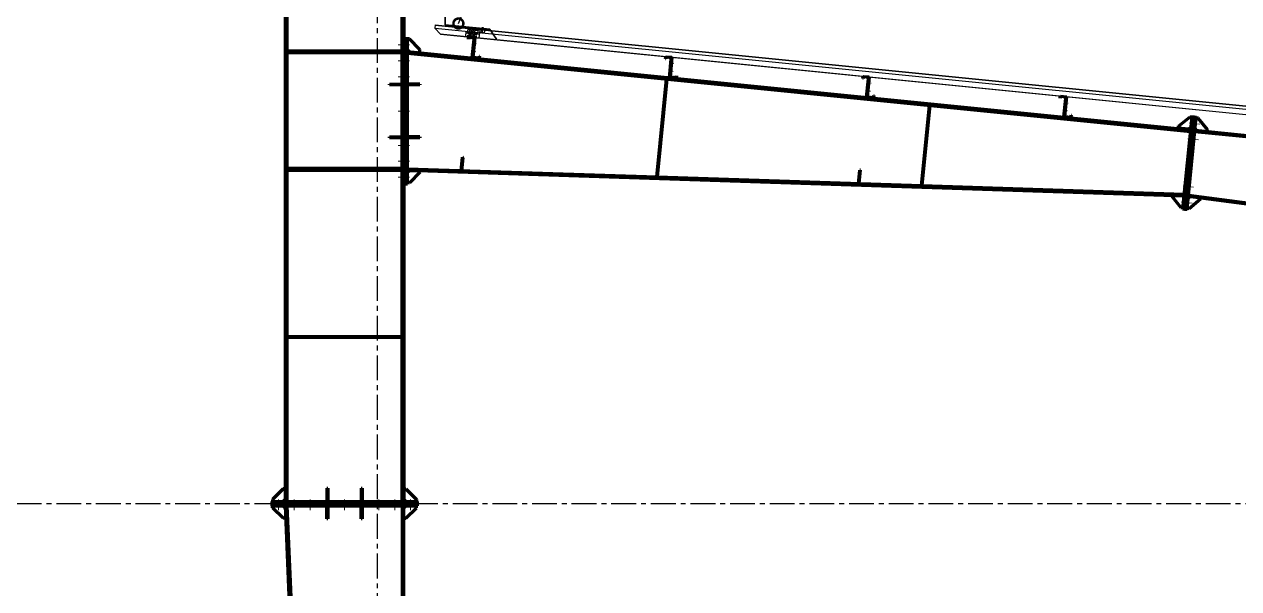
# Model space of a CAD drawing. Header units: inches. Extents: x 2 to 32666, y -5537 to 22.
# Drawn here: x 14577.3 to 14638.6, y -3832.5 to -3804.1 of the extents above; entities that cross this region are included whole.
import ezdxf

# ---------------------------------------------------------------- set-up
doc = ezdxf.new("R2010")
doc.units = ezdxf.units.IN
doc.header["$MEASUREMENT"] = 0
doc.linetypes.add('CENTER', pattern=[2, 1.25, -0.25, 0.25, -0.25])
doc.linetypes.add('HIDDEN2', pattern=[4.7625, 3.175, -1.5875])
for name, color, linetype in [('1', 1, 'Continuous'), ('2', 2, 'Continuous'), ('3', 3, 'Continuous'), ('6', 6, 'Continuous'), ('7', 7, 'Continuous'), ('8', 8, 'Continuous'), ('DIM', 8, 'Continuous'), ('door', 7, 'Continuous'), ('STRUCTURE', 1, 'Continuous'), ('Tim truc', 8, 'Continuous')]:
    doc.layers.add(name, color=color, linetype=linetype)
doc.styles.add('ST1', font='vnshx.shx', dxfattribs={"width": 0.7})
doc.dimstyles.new('175', dxfattribs={"dimtxt": 2.5, "dimasz": 1, "dimexe": 1, "dimexo": 0, "dimgap": 1, "dimtad": 1, "dimdec": 0, "dimlfac": 175, "dimzin": 0, "dimdsep": 46, "dimtxsty": 'ST1', "dimblk1": 'ARCHTICK', "dimblk2": 'ARCHTICK', "dimsah": 1, "dimcen": 1, "dimdle": 1, "dimclrd": 8, "dimclre": 8, "dimclrt": 3, "dimadec": 0, "dimazin": 0, "dimtfac": 1, "dimtdec": 0, "dimtix": 1, "dimtmove": 1, "dimatfit": 3, "dimldrblk": 'DOTSMALL', "dimfxl": 0, "dimtfill": 1, "dimtolj": 1, "dimtzin": 0, "dimlwd": -1, "dimlwe": -1, "dimarcsym": 0})

# ---------------------------------------------------------------- blocks, each defined once
blk = doc.blocks.new('Short_Self_drilling')
at = {"layer": 'STRUCTURE', "color": 1, "linetype": 'Continuous'}
for p, q in [((6.4, 1.7), (-6.4, 1.7)), ((5.1, 3.8), (-5.1, 3.8)), ((-2.6, 2.9), (-5.1, 2.9)), ((-3.4, 3.8), (-3.4, 6.8)), ((3, 7.2), (-3, 7.2)), ((2.6, 2.9), (-2.6, 2.9)), ((-2.1, 2.8), (-2.1, 2.9)), ((6.3, 0), (0, 0)), ((2.2, 2.8), (2.2, 2.9)), ((2.2, -0.5), (2.2, 0)), ((5.1, 2.9), (2.6, 2.9)), ((3.4, 3.8), (3.4, 6.8)), ((3, -1.2), (-2.7, -0.2)), ((3, -2.7), (-2.7, -1.8)), ((3, -4.2), (-2.7, -3.3)), ((3, -5.8), (-2.7, -4.8)), ((3, -7.3), (-2.7, -6.3)), ((-1.9, -8), (-2.7, -7.9)), ((-2.1, -1.4), (-2.1, -0.9)), ((-2.1, -2.9), (-2.1, -2.4)), ((-2.1, -4.4), (-2.1, -3.9)), ((-2.1, -6), (-2.1, -5.4)), ((-2.1, -7.5), (-2.1, -7)), ((-2.1, -12.3), (-2.1, -8.5)), ((3, -8.8), (-1.1, -8.1)), ((2.1, -12.3), (2.1, -9.1)), ((2.2, -2), (2.2, -1.5)), ((2.2, -3.6), (2.2, -3)), ((2.2, -5.1), (2.2, -4.6)), ((2.2, -6.6), (2.2, -6.1)), ((2.2, -8.1), (2.2, -7.6))]:
    blk.add_line(p, q, dxfattribs=at)
blk.add_lwpolyline([(6.4, 1.3), (6.4, 1.7), (2.1, 2.8), (-2.1, 2.8), (-6.4, 1.7), (-6.4, 1.3)], close=True, dxfattribs=at)
for points in [[(-6.4, 1.3, -0.088869), (-6.3, 0), (0, 0)], [(-0.1, 3.8), (-0.3, 6.2, 0.338878), (-3.1, 6.2), (-3.3, 3.8)], [(3.3, 3.8), (3.1, 6.2, 0.338878), (0.3, 6.2), (0.1, 3.8)], [(2.1, -12.3), (0.2, -14.2, -0.333596), (-0.2, -14.2), (-2.1, -12.3)], [(-0.1, -14), (-1, -12.2, -0.148657), (-1.4, -11.2), (-2, -7.7, -0.815006), (-1.2, -7.8, 0.150833), (-0.8, -8.7)], [(2.1, -12.3), (1.7, -11.7, 0.52242), (0.9, -11.7), (-0.2, -14.2)]]:
    blk.add_lwpolyline(points, format="xyb", dxfattribs=at)
for points in [[(3, -1.2), (2.2, -1.5), (-2.1, -0.8), (-2.7, -0.2), (-2.4, 0)], [(3, -2.7), (2.2, -3), (-2.1, -2.4), (-2.7, -1.8), (-2.1, -1.4), (2.2, -2), (3, -2.7)], [(3, -4.2), (2.2, -4.6), (-2.1, -3.9), (-2.7, -3.3), (-2.1, -2.9), (2.2, -3.6), (3, -4.2)], [(3, -5.8), (2.2, -6.1), (-2.1, -5.4), (-2.7, -4.8), (-2.1, -4.4), (2.2, -5.1), (3, -5.8)], [(3, -7.3), (2.2, -7.6), (-2.1, -7), (-2.7, -6.3), (-2.1, -6), (2.2, -6.6), (3, -7.3)], [(-1.8, -8.5), (-2.1, -8.5), (-2.7, -7.9), (-2.1, -7.5), (-1.8, -7.5)], [(-1.3, -7.6), (2.2, -8.1), (3, -8.8)], [(-1.2, 0), (2.2, -0.5), (3, -1.2)], [(3, -8.8), (2.2, -9.1), (-0.8, -8.7)]]:
    blk.add_lwpolyline(points, dxfattribs=at)
for centre, radius, start, end in [((-5, 3.3), 0.455, 109.79487, 250.26739), ((-3, 6.8), 0.429, 90.03113, 180.03113), ((3, 6.8), 0.429, 0.03113, 90.03113), ((5.1, 3.3), 0.435, 279.72757, 80.33469), ((10, 0.2), 3.74, 162.29632, 182.61031)]:
    blk.add_arc(centre, radius, start, end, dxfattribs=at)
blk = doc.blocks.new('A$C5FAA1D3F')
at = {"color": 8}
for p, q in [((-26.6, -10.8, 0), (-25.6, -0.9, 0)), ((-1.3, -12.9, 0), (-26.6, -10.4, 0)), ((-1.3, -13.3, 0), (-26.6, -10.8, 0)), ((-0.3, -3.4, 0), (-25.6, -0.9, 0)), ((-0.4, -3.9, 0), (-25.6, -1.3, 0)), ((-24.4, -17.4, 0), (-23.8, -11.1, 0)), ((-4.8, -19.4, 0), (-24.4, -17.4, 0)), ((-4.5, -16.6, 0), (-24.1, -14.6, 0)), ((-6.6, -11, 0), (-20.9, -9.6, 0)), ((-6.4, -8.5, 0), (-20.7, -7.1, 0)), ((-18.8, -8.5, 0), (-16, -8.8, 0)), ((-17.2, -7.3, 0), (-17.5, -10.1, 0)), ((-11.5, -9.3, 0), (-8.7, -9.5, 0)), ((-9.9, -8, 0), (-10.2, -10.8, 0)), ((-4.8, -19.4, 0), (-4.1, -13.1, 0)), ((-1.3, -13.3, 0), (-0.3, -3.4, 0))]:
    blk.add_line(p, q, dxfattribs=at)
at = {"color": 8, "linetype": 'HIDDEN2'}
for p, q in [((-23.8, -11.1, 0), (-23.1, -3.9, 0)), ((-3.4, -5.8, 0), (-23.1, -3.9, 0)), ((-19.6, -11.5, 0), (-18.9, -4.8, 0)), ((-19.6, -11.5, 0), (-19.4, -9.7, 0)), ((-8.3, -12.6, 0), (-19.6, -11.5, 0)), ((-8.3, -12.6, 0), (-19.6, -11.5, 0)), ((-19.4, -9.7, 0), (-8.2, -10.9, 0)), ((-18.9, -4.8, 0), (-7.7, -6, 0)), ((-7.7, -6, 0), (-8.3, -12.6, 0)), ((-8.2, -10.9, 0), (-8.3, -12.6, 0)), ((-4.1, -13.1, 0), (-3.4, -5.8, 0))]:
    blk.add_line(p, q, dxfattribs=at)
at = {"color": 8}
for centre, major_axis, start_param, end_param in [((-20.8, -8.3, 0), (-0.941, -0.852), 3.876998, 7.018591), ((-17.4, -8.7, 0), (-0.836, -0.757), 5.447794310103061, 11.73097961728265), ((-10.1, -9.4, 0), (-0.836, -0.757), 5.447794310103061, 11.73097961728265), ((-6.5, -9.8, 0), (-0.941, -0.852), 0.735405, 3.876998)]:
    blk.add_ellipse(centre, major_axis=major_axis, ratio=1, start_param=start_param, end_param=end_param, dxfattribs=at)
at = {"color": 1, "xscale": 0.2707692322397919, "yscale": 0.2707692322397919, "zscale": 0.2707692322397919, "rotation": 174.2582798079231}
for p in [(-16, -2.3, 0), (-8.5, -3, 0)]:
    blk.add_blockref('Short_Self_drilling', p, dxfattribs=at)
blk = doc.blocks.new('Clamp_Side')
for p, q in [((-17.5, 36.8), (17.5, 36.8)), ((-17.5, 36.8), (-17.5, 5)), ((-17.5, 5), (17.5, 5)), ((17.5, 36.8), (17.5, 5))]:
    blk.add_line(p, q)
blk.add_lwpolyline([(5.8, 9.3), (4.9, 14.4), (0, 16.3), (-4, 12.9), (-3.2, 7.8), (1.7, 6)], close=True)
blk.add_circle((0.9, 11.1), 4.52)
blk = doc.blocks.new('_ArchTick')
at = {"color": 0, "linetype": 'ByBlock', "const_width": 0.15}
blk.add_lwpolyline([(-0.5, -0.5), (0.5, 0.5)], dxfattribs=at)
blk = doc.blocks.new('_DotSmall')
at = {"color": 0, "linetype": 'ByBlock', "const_width": 0.5}
blk.add_lwpolyline([(-0.0625, 0, 1), (0.0625, 0, 1)], format="xyb", close=True, dxfattribs=at)

msp = doc.modelspace()

# ---------------------------------------------------------------- hatches: boundary and pattern name
at = {"layer": '2'}
for points in [[(14596.4946, -3805.1947), (14596.3613, -3805.1947), (14596.3613, -3805.0213), (14596.4946, -3805.0213)], [(14596.6279, -3805.1947), (14596.4946, -3805.1947), (14596.4946, -3805.0213), (14596.6279, -3805.0213)], [(14596.4946, -3805.9947), (14596.3613, -3805.9947), (14596.3613, -3805.8213), (14596.4946, -3805.8213)], [(14596.6279, -3805.9947), (14596.4946, -3805.9947), (14596.4946, -3805.8213), (14596.6279, -3805.8213)], [(14596.4946, -3806.7947), (14596.3613, -3806.7947), (14596.3613, -3806.6213), (14596.4946, -3806.6213)], [(14596.6279, -3806.7947), (14596.4946, -3806.7947), (14596.4946, -3806.6213), (14596.6279, -3806.6213)], [(14596.4946, -3808.528), (14596.3613, -3808.528), (14596.3613, -3808.3547), (14596.4946, -3808.3547)], [(14596.628, -3808.528), (14596.4946, -3808.528), (14596.4946, -3808.3547), (14596.628, -3808.3547)], [(14636.2811, -3809.1583), (14636.175, -3809.1477), (14636.1922, -3808.9752), (14636.2984, -3808.9859)], [(14636.3872, -3809.169), (14636.2811, -3809.1583), (14636.2984, -3808.9859), (14636.4045, -3808.9965)], [(14636.2015, -3809.9544), (14636.0954, -3809.9438), (14636.1126, -3809.7713), (14636.2188, -3809.7819)], [(14636.3076, -3809.965), (14636.2015, -3809.9544), (14636.2188, -3809.7819), (14636.3249, -3809.7925)], [(14596.4946, -3810.2613), (14596.3613, -3810.2613), (14596.3613, -3810.088), (14596.4946, -3810.088)], [(14596.628, -3810.2613), (14596.4946, -3810.2613), (14596.4946, -3810.088), (14596.628, -3810.088)], [(14596.4946, -3811.0613), (14596.3613, -3811.0613), (14596.3613, -3810.888), (14596.4946, -3810.888)], [(14596.628, -3811.0613), (14596.4946, -3811.0613), (14596.4946, -3810.888), (14596.628, -3810.888)], [(14596.4946, -3811.8613), (14596.3613, -3811.8613), (14596.3613, -3811.688), (14596.4946, -3811.688)], [(14596.628, -3811.8613), (14596.4946, -3811.8613), (14596.4946, -3811.688), (14596.628, -3811.688)], [(14635.9627, -3812.3425), (14635.8566, -3812.3318), (14635.8738, -3812.1594), (14635.9799, -3812.17)], [(14636.0688, -3812.3531), (14635.9627, -3812.3425), (14635.9799, -3812.17), (14636.0861, -3812.1806)], [(14635.8831, -3813.1385), (14635.777, -3813.1279), (14635.7942, -3812.9554), (14635.9003, -3812.966)], [(14635.9892, -3813.1491), (14635.8831, -3813.1385), (14635.9003, -3812.966), (14636.0065, -3812.9766)], [(14590.0347, -3828.2436), (14590.0347, -3828.1369), (14590.208, -3828.1369), (14590.208, -3828.2436)], [(14590.0347, -3828.3502), (14590.0347, -3828.2436), (14590.208, -3828.2436), (14590.208, -3828.3502)], [(14590.8347, -3828.2436), (14590.8347, -3828.1369), (14591.008, -3828.1369), (14591.008, -3828.2436)], [(14590.8347, -3828.3502), (14590.8347, -3828.2436), (14591.008, -3828.2436), (14591.008, -3828.3502)], [(14591.6347, -3828.2436), (14591.6347, -3828.1369), (14591.808, -3828.1369), (14591.808, -3828.2436)], [(14591.6347, -3828.3502), (14591.6347, -3828.2436), (14591.808, -3828.2436), (14591.808, -3828.3502)], [(14593.368, -3828.2436), (14593.368, -3828.1369), (14593.5414, -3828.1369), (14593.5414, -3828.2436)], [(14593.368, -3828.3502), (14593.368, -3828.2436), (14593.5414, -3828.2436), (14593.5414, -3828.3502)], [(14595.1014, -3828.2436), (14595.1014, -3828.1369), (14595.2747, -3828.1369), (14595.2747, -3828.2436)], [(14595.1014, -3828.3502), (14595.1014, -3828.2436), (14595.2747, -3828.2436), (14595.2747, -3828.3502)], [(14595.9014, -3828.2436), (14595.9014, -3828.1369), (14596.0747, -3828.1369), (14596.0747, -3828.2436)], [(14595.9014, -3828.3502), (14595.9014, -3828.2436), (14596.0747, -3828.2436), (14596.0747, -3828.3502)], [(14596.7014, -3828.2436), (14596.7014, -3828.1369), (14596.8747, -3828.1369), (14596.8747, -3828.2436)], [(14596.7014, -3828.3502), (14596.7014, -3828.2436), (14596.8747, -3828.2436), (14596.8747, -3828.3502)]]:
    msp.add_hatch(color=256, dxfattribs=at).paths.add_polyline_path(points, flags=17)

# ---------------------------------------------------------------- linework, layer by layer
at = {"layer": '2', "lineweight": 100}
for p, q in [((14590.4546, -3793.2622), (14590.4547, -3828.1369)), ((14590.5479, -3793.2622), (14590.548, -3828.1369)), ((14596.3613, -3804.7747), (14596.3612, -3793.2622)), ((14596.4546, -3793.2622), (14596.4546, -3804.7747)), ((14596.4546, -3804.7747), (14596.3613, -3804.7747)), ((14596.3613, -3812.108), (14596.3613, -3804.7747)), ((14596.3613, -3804.7747), (14596.4946, -3804.7747)), ((14596.4946, -3812.108), (14596.4946, -3804.7747)), ((14596.4946, -3804.7747), (14596.6279, -3804.7747)), ((14596.4946, -3812.108), (14596.4946, -3804.7747)), ((14596.628, -3812.108), (14596.6279, -3804.7747)), ((14596.7279, -3804.8076), (14596.6279, -3804.8076)), ((14597.2613, -3805.3409), (14596.7279, -3804.8076)), ((14599.7039, -3804.8105), (14599.7139, -3804.711)), ((14599.7139, -3804.8115), (14599.7039, -3804.8105)), ((14599.7139, -3804.711), (14600.0256, -3804.7422)), ((14599.7228, -3804.7219), (14599.7139, -3804.8115)), ((14600.0147, -3804.7511), (14599.7228, -3804.7219)), ((14599.9726, -3804.8374), (14599.8797, -3805.7661)), ((14599.9162, -3805.7362), (14600.0147, -3804.7511)), ((14600.0256, -3804.7422), (14599.9271, -3805.7273)), ((14600.0057, -3804.8407), (14599.9726, -3804.8374)), ((14590.5479, -3805.4013), (14596.3613, -3805.4013)), ((14590.5479, -3805.4947), (14596.3613, -3805.4947)), ((14596.7279, -3805.4509), (14596.6279, -3805.3409)), ((14596.6359, -3805.4417), (14596.6279, -3805.5213)), ((14596.6279, -3805.5213), (14636.1425, -3809.4728)), ((14596.6359, -3805.4417), (14636.1504, -3809.3932)), ((14597.2613, -3805.5043), (14597.2613, -3805.3409)), ((14599.9129, -3805.7694), (14599.9162, -3805.7362)), ((14599.9162, -3805.7362), (14600.2678, -3805.7714)), ((14599.9271, -3805.7273), (14600.2588, -3805.7604)), ((14600.2588, -3805.7604), (14600.2678, -3805.6709)), ((14600.2678, -3805.6709), (14600.2678, -3805.6709)), ((14600.2678, -3805.6709), (14600.2678, -3805.6709)), ((14600.2678, -3805.6709), (14600.2777, -3805.6719)), ((14600.2678, -3805.7714), (14600.2777, -3805.6719)), ((14609.6543, -3805.8055), (14609.6642, -3805.706)), ((14609.6642, -3805.706), (14609.976, -3805.7372)), ((14609.6732, -3805.717), (14609.6642, -3805.8065)), ((14609.9651, -3805.7462), (14609.6732, -3805.717)), ((14609.8666, -3806.7313), (14609.9651, -3805.7462)), ((14609.976, -3805.7372), (14609.8775, -3806.7223)), ((14600.1693, -3805.7515), (14600.1583, -3805.7604)), ((14609.6642, -3805.8065), (14609.6543, -3805.8055)), ((14609.9229, -3805.8324), (14609.8301, -3806.7611)), ((14609.9561, -3805.8358), (14609.9229, -3805.8324)), ((14609.2045, -3811.7606), (14609.6977, -3806.8283)), ((14609.2377, -3811.7639), (14609.7309, -3806.8316)), ((14609.6977, -3806.8283), (14609.7309, -3806.8316)), ((14609.8632, -3806.7645), (14609.8666, -3806.7313)), ((14609.8666, -3806.7313), (14610.2181, -3806.7664)), ((14609.8775, -3806.7223), (14610.2092, -3806.7555)), ((14610.1196, -3806.7465), (14610.1087, -3806.7555)), ((14610.2092, -3806.7555), (14610.2181, -3806.6659)), ((14610.2181, -3806.6659), (14610.2181, -3806.6659)), ((14610.2181, -3806.6659), (14610.2181, -3806.6659)), ((14610.2181, -3806.6659), (14610.2281, -3806.6669)), ((14610.2181, -3806.7664), (14610.2281, -3806.6669)), ((14619.6047, -3806.8006), (14619.6146, -3806.7011)), ((14619.6146, -3806.8016), (14619.6047, -3806.8006)), ((14619.6146, -3806.7011), (14619.9264, -3806.7323)), ((14619.6236, -3806.712), (14619.6146, -3806.8016)), ((14619.9154, -3806.7412), (14619.6236, -3806.712)), ((14619.8733, -3806.8275), (14619.7805, -3807.7562)), ((14619.8169, -3807.7263), (14619.9154, -3806.7412)), ((14619.9264, -3806.7323), (14619.8279, -3807.7173)), ((14619.9065, -3806.8308), (14619.8733, -3806.8275)), ((14595.7279, -3807.1239), (14595.7279, -3807.0839)), ((14595.7279, -3807.0839), (14596.3613, -3807.0839)), ((14596.3613, -3807.1239), (14595.7279, -3807.1239)), ((14596.2613, -3807.1239), (14596.2613, -3807.0839)), ((14597.2613, -3807.0839), (14596.628, -3807.0839)), ((14597.2613, -3807.1239), (14596.628, -3807.1239)), ((14596.728, -3807.1239), (14596.728, -3807.0839)), ((14597.2613, -3807.0839), (14597.2613, -3807.1239)), ((14619.8136, -3807.7595), (14619.8169, -3807.7263)), ((14619.8169, -3807.7263), (14620.1685, -3807.7615)), ((14619.8279, -3807.7173), (14620.1596, -3807.7505)), ((14620.07, -3807.7415), (14620.0591, -3807.7505)), ((14620.1596, -3807.7505), (14620.1685, -3807.661)), ((14620.1685, -3807.661), (14620.1685, -3807.661)), ((14620.1685, -3807.661), (14620.1685, -3807.661)), ((14620.1685, -3807.661), (14620.1785, -3807.6619)), ((14620.1685, -3807.7615), (14620.1785, -3807.6619)), ((14622.5608, -3812.1964), (14622.9649, -3808.155)), ((14622.5939, -3812.1997), (14622.9981, -3808.1583)), ((14622.9649, -3808.155), (14622.9981, -3808.1583)), ((14629.555, -3807.7956), (14629.565, -3807.6961)), ((14629.565, -3807.7966), (14629.555, -3807.7956)), ((14629.565, -3807.6961), (14629.8768, -3807.7273)), ((14629.5739, -3807.7071), (14629.565, -3807.7966)), ((14629.8658, -3807.7362), (14629.5739, -3807.7071)), ((14629.8237, -3807.8225), (14629.7308, -3808.7512)), ((14629.7673, -3808.7213), (14629.8658, -3807.7362)), ((14629.8768, -3807.7273), (14629.7783, -3808.7124)), ((14629.8569, -3807.8258), (14629.8237, -3807.8225)), ((14629.764, -3808.7545), (14629.7673, -3808.7213)), ((14629.7673, -3808.7213), (14630.1189, -3808.7565)), ((14629.7783, -3808.7124), (14630.1099, -3808.7455)), ((14630.0204, -3808.7366), (14630.0094, -3808.7455)), ((14630.1099, -3808.7455), (14630.1189, -3808.656)), ((14630.1189, -3808.656), (14630.1189, -3808.656)), ((14630.1189, -3808.656), (14630.1189, -3808.656)), ((14630.1189, -3808.656), (14630.1288, -3808.657)), ((14630.1189, -3808.7565), (14630.1288, -3808.657)), ((14635.5328, -3809.2041), (14636.1166, -3808.7265)), ((14635.7524, -3813.3733), (14636.2168, -3808.7298)), ((14635.8585, -3813.3839), (14636.3229, -3808.7404)), ((14635.8585, -3813.3839), (14636.3229, -3808.7404)), ((14635.9647, -3813.3945), (14636.429, -3808.751)), ((14636.1166, -3808.7265), (14636.2161, -3808.7364)), ((14636.2168, -3808.7298), (14636.3229, -3808.7404)), ((14636.3229, -3808.7404), (14636.429, -3808.751)), ((14636.5252, -3808.7942), (14636.4257, -3808.7842)), ((14637.0028, -3809.3779), (14636.5252, -3808.7942)), ((14635.5229, -3809.3036), (14635.5328, -3809.2041)), ((14636.0536, -3809.3567), (14635.5229, -3809.3036)), ((14636.163, -3809.2671), (14636.0536, -3809.3567)), ((14636.1504, -3809.3932), (14636.1425, -3809.4728)), ((14636.3627, -3809.4144), (14674.7313, -3813.2513)), ((14636.4622, -3809.4243), (14636.3727, -3809.3149)), ((14636.9929, -3809.4774), (14637.0028, -3809.3779)), ((14595.7279, -3809.7906), (14595.7279, -3809.7506)), ((14595.7279, -3809.7506), (14596.3613, -3809.7506)), ((14596.3613, -3809.7906), (14595.7279, -3809.7906)), ((14596.2613, -3809.7906), (14596.2613, -3809.7506)), ((14597.2613, -3809.7506), (14596.628, -3809.7506)), ((14597.2613, -3809.7906), (14596.628, -3809.7906)), ((14596.728, -3809.7906), (14596.728, -3809.7506)), ((14597.2613, -3809.7506), (14597.2613, -3809.7906)), ((14636.3574, -3809.4675), (14674.726, -3813.3043)), ((14599.3461, -3811.4369), (14599.4125, -3810.7735)), ((14599.3793, -3811.4402), (14599.4456, -3810.7768)), ((14599.4456, -3810.7768), (14599.4125, -3810.7735)), ((14590.548, -3811.3247), (14596.3613, -3811.3247)), ((14590.548, -3811.418), (14596.3613, -3811.418)), ((14596.628, -3811.3504), (14609.2121, -3811.7613)), ((14596.628, -3811.5317), (14596.728, -3811.435)), ((14596.6414, -3811.3517), (14596.6388, -3811.4317)), ((14596.6388, -3811.4317), (14635.8188, -3812.7101)), ((14596.6414, -3811.3517), (14635.8214, -3812.6302)), ((14596.728, -3811.435), (14597.2613, -3811.4524)), ((14597.2613, -3811.5317), (14596.728, -3812.065)), ((14597.2613, -3811.4524), (14597.2613, -3811.5317)), ((14599.3793, -3811.4402), (14599.3461, -3811.4369)), ((14609.2045, -3811.7606), (14609.2377, -3811.7639)), ((14609.2378, -3811.7622), (14622.5729, -3812.1976)), ((14619.3805, -3812.0906), (14619.4468, -3811.4272)), ((14619.4137, -3812.0939), (14619.48, -3811.4306)), ((14619.48, -3811.4306), (14619.4468, -3811.4272)), ((14596.3613, -3812.108), (14596.4546, -3812.108)), ((14596.3614, -3828.1369), (14596.3613, -3812.108)), ((14596.3613, -3812.108), (14596.4946, -3812.108)), ((14596.4546, -3812.108), (14596.4547, -3828.1369)), ((14596.4946, -3812.108), (14596.628, -3812.108)), ((14596.728, -3812.065), (14596.628, -3812.065)), ((14619.4137, -3812.0939), (14619.3805, -3812.0906)), ((14622.5608, -3812.1964), (14622.5939, -3812.1997)), ((14622.5941, -3812.1983), (14635.8103, -3812.6298)), ((14635.1843, -3812.6894), (14635.1812, -3812.7201)), ((14635.1812, -3812.7201), (14635.6589, -3813.3038)), ((14635.8114, -3812.7831), (14635.7453, -3812.7077)), ((14635.8214, -3812.6302), (14635.8188, -3812.7101)), ((14635.8214, -3812.6302), (14635.8267, -3812.6304)), ((14636.0211, -3812.8307), (14636.1302, -3812.7445)), ((14636.031, -3812.7311), (14636.0381, -3812.6784)), ((14636.031, -3812.7312), (14675.5919, -3818.0272)), ((14636.0363, -3812.6781), (14636.0381, -3812.6784)), ((14636.0381, -3812.6784), (14675.599, -3817.9744)), ((14636.6513, -3812.8937), (14636.0675, -3813.3714)), ((14636.6591, -3812.8153), (14636.6513, -3812.8937)), ((14635.6589, -3813.3038), (14635.7584, -3813.3138)), ((14635.7524, -3813.3733), (14635.8585, -3813.3839)), ((14635.8585, -3813.3839), (14635.9647, -3813.3945)), ((14636.0675, -3813.3714), (14635.968, -3813.3614)), ((14590.548, -3819.8208), (14596.3613, -3819.8208)), ((14590.548, -3819.8208), (14590.548, -3819.8541)), ((14596.3613, -3819.8208), (14596.3613, -3819.8541)), ((14590.548, -3819.8541), (14596.3613, -3819.8541)), ((14590.3547, -3827.5036), (14589.8214, -3828.0369)), ((14590.4547, -3827.5036), (14590.3547, -3827.5036)), ((14592.568, -3827.4702), (14592.568, -3828.1369)), ((14592.568, -3827.4702), (14592.608, -3827.4702)), ((14592.608, -3827.4702), (14592.608, -3828.1369)), ((14594.3014, -3827.4702), (14594.3014, -3828.1369)), ((14594.3014, -3827.4702), (14594.3414, -3827.4702)), ((14594.3414, -3827.4702), (14594.3414, -3828.1369)), ((14596.4547, -3827.5036), (14596.5547, -3827.5036)), ((14596.5547, -3827.5036), (14597.088, -3828.0369)), ((14589.788, -3828.1369), (14589.788, -3828.2436)), ((14589.788, -3828.1369), (14597.1214, -3828.1369)), ((14589.788, -3828.2436), (14597.1214, -3828.2436)), ((14589.788, -3828.2436), (14589.788, -3828.3502)), ((14589.788, -3828.2436), (14597.1214, -3828.2436)), ((14589.788, -3828.3502), (14597.1214, -3828.3502)), ((14589.8213, -3828.4502), (14589.8213, -3828.3502)), ((14589.8214, -3828.0369), (14589.8214, -3828.1369)), ((14590.3546, -3828.3502), (14590.4588, -3828.4502)), ((14590.3547, -3828.1369), (14590.4547, -3828.0369)), ((14590.548, -3828.1369), (14590.4547, -3828.1369)), ((14590.548, -3828.3502), (14590.4548, -3828.3542)), ((14590.4548, -3828.3542), (14593.788, -3907.7769)), ((14590.548, -3828.3502), (14593.8812, -3907.773)), ((14592.568, -3828.0369), (14592.608, -3828.0369)), ((14592.568, -3829.0169), (14592.568, -3828.3502)), ((14592.608, -3828.3502), (14592.608, -3829.0169)), ((14594.3014, -3828.0369), (14594.3414, -3828.0369)), ((14594.3014, -3829.0169), (14594.3014, -3828.3502)), ((14594.3414, -3828.3502), (14594.3414, -3829.0169)), ((14596.3614, -3828.1369), (14596.4547, -3828.1369)), ((14596.4547, -3828.3502), (14596.3614, -3828.3502)), ((14596.3614, -3828.3502), (14596.3614, -3907.7769)), ((14596.5547, -3828.1369), (14596.4547, -3828.0369)), ((14596.4547, -3907.7769), (14596.4547, -3828.3502)), ((14596.4547, -3828.4502), (14596.5547, -3828.3502)), ((14597.088, -3828.0369), (14597.088, -3828.1369)), ((14597.088, -3828.4502), (14597.088, -3828.3502)), ((14597.1214, -3828.1369), (14597.1214, -3828.2436)), ((14597.1214, -3828.2436), (14597.1214, -3828.3502)), ((14590.3546, -3828.9836), (14589.8213, -3828.4502)), ((14590.4812, -3828.9836), (14590.3546, -3828.9836)), ((14592.568, -3828.4502), (14592.608, -3828.4502)), ((14592.608, -3829.0169), (14592.568, -3829.0169)), ((14594.3014, -3828.4502), (14594.3414, -3828.4502)), ((14594.3414, -3829.0169), (14594.3014, -3829.0169)), ((14596.4547, -3828.9836), (14596.5547, -3828.9836)), ((14596.5547, -3828.9836), (14597.088, -3828.4502))]:
    msp.add_line(p, q, dxfattribs=at)
at = {"layer": '2', "lineweight": 0}
for p, q in [((14596.7279, -3805.108), (14596.1613, -3805.108)), ((14596.7279, -3805.108), (14596.1613, -3805.108)), ((14596.4946, -3805.0213), (14596.3613, -3805.0213)), ((14596.4946, -3805.0213), (14596.3613, -3805.0213)), ((14596.6279, -3805.0213), (14596.4946, -3805.0213)), ((14596.6279, -3805.0213), (14596.4946, -3805.0213)), ((14599.8996, -3805.0311), (14600.1185, -3805.053)), ((14599.9328, -3805.0344), (14600.1185, -3805.053)), ((14599.9328, -3805.0344), (14600.1185, -3805.053)), ((14599.9328, -3805.0344), (14599.9958, -3805.0407)), ((14599.9328, -3805.0344), (14599.9958, -3805.0407)), ((14596.4946, -3805.1947), (14596.3613, -3805.1947)), ((14596.4946, -3805.1947), (14596.3613, -3805.1947)), ((14596.6279, -3805.1947), (14596.4946, -3805.1947)), ((14596.6279, -3805.1947), (14596.4946, -3805.1947)), ((14599.8598, -3805.4291), (14600.0787, -3805.451)), ((14599.893, -3805.4324), (14600.0787, -3805.451)), ((14599.893, -3805.4324), (14600.0787, -3805.451)), ((14599.893, -3805.4324), (14599.956, -3805.4387)), ((14599.893, -3805.4324), (14599.956, -3805.4387)), ((14596.7279, -3805.908), (14596.1613, -3805.908)), ((14596.7279, -3805.908), (14596.1613, -3805.908)), ((14596.4946, -3805.8213), (14596.3613, -3805.8213)), ((14596.4946, -3805.8213), (14596.3613, -3805.8213)), ((14596.4946, -3805.9947), (14596.3613, -3805.9947)), ((14596.4946, -3805.9947), (14596.3613, -3805.9947)), ((14596.6279, -3805.8213), (14596.4946, -3805.8213)), ((14596.6279, -3805.8213), (14596.4946, -3805.8213)), ((14596.6279, -3805.9947), (14596.4946, -3805.9947)), ((14596.6279, -3805.9947), (14596.4946, -3805.9947)), ((14609.85, -3806.0261), (14610.0689, -3806.048)), ((14609.8831, -3806.0294), (14609.9462, -3806.0357)), ((14609.8831, -3806.0294), (14609.9462, -3806.0357)), ((14609.8831, -3806.0295), (14610.0689, -3806.048)), ((14609.8831, -3806.0295), (14610.0689, -3806.048)), ((14596.7279, -3806.708), (14596.1613, -3806.708)), ((14596.7279, -3806.708), (14596.1613, -3806.708)), ((14596.4946, -3806.6213), (14596.3613, -3806.6213)), ((14596.4946, -3806.6213), (14596.3613, -3806.6213)), ((14596.4946, -3806.7947), (14596.3613, -3806.7947)), ((14596.4946, -3806.7947), (14596.3613, -3806.7947)), ((14596.6279, -3806.6213), (14596.4946, -3806.6213)), ((14596.6279, -3806.6213), (14596.4946, -3806.6213)), ((14596.6279, -3806.7947), (14596.4946, -3806.7947)), ((14596.6279, -3806.7947), (14596.4946, -3806.7947)), ((14609.8102, -3806.4241), (14610.0291, -3806.446)), ((14609.8433, -3806.4274), (14609.9064, -3806.4337)), ((14609.8433, -3806.4274), (14609.9064, -3806.4337)), ((14609.8433, -3806.4275), (14610.0291, -3806.446)), ((14609.8433, -3806.4275), (14610.0291, -3806.446)), ((14619.7606, -3807.4192), (14619.9795, -3807.441)), ((14619.7778, -3807.4209), (14619.9967, -3807.4428)), ((14619.7937, -3807.4225), (14619.9795, -3807.4411)), ((14619.7937, -3807.4225), (14619.9795, -3807.4411)), ((14619.8004, -3807.0211), (14620.0193, -3807.043)), ((14619.8335, -3807.0245), (14619.8965, -3807.0308)), ((14619.8335, -3807.0245), (14619.8965, -3807.0308)), ((14619.8335, -3807.0245), (14620.0193, -3807.0431)), ((14619.8335, -3807.0245), (14620.0193, -3807.0431)), ((14629.7507, -3808.0162), (14629.9696, -3808.0381)), ((14629.7839, -3808.0195), (14629.8469, -3808.0258)), ((14629.7839, -3808.0195), (14629.9696, -3808.0381)), ((14629.7839, -3808.0195), (14629.9696, -3808.0381)), ((14629.7839, -3808.0195), (14629.8469, -3808.0258)), ((14596.728, -3808.4413), (14596.1613, -3808.4413)), ((14596.728, -3808.4413), (14596.1613, -3808.4413)), ((14596.4946, -3808.3547), (14596.3613, -3808.3547)), ((14596.4946, -3808.3547), (14596.3613, -3808.3547)), ((14596.4946, -3808.528), (14596.3613, -3808.528)), ((14596.4946, -3808.528), (14596.3613, -3808.528)), ((14596.628, -3808.3547), (14596.4946, -3808.3547)), ((14596.628, -3808.3547), (14596.4946, -3808.3547)), ((14596.628, -3808.528), (14596.4946, -3808.528)), ((14596.628, -3808.528), (14596.4946, -3808.528)), ((14629.7109, -3808.4142), (14629.9298, -3808.4361)), ((14629.7441, -3808.4175), (14629.8071, -3808.4238)), ((14629.7441, -3808.4175), (14629.9298, -3808.4361)), ((14629.7441, -3808.4175), (14629.9298, -3808.4361)), ((14629.7441, -3808.4175), (14629.8071, -3808.4238)), ((14636.0841, -3809.0515), (14636.6148, -3809.1046)), ((14636.0841, -3809.0515), (14636.6148, -3809.1046)), ((14636.175, -3809.1477), (14636.2811, -3809.1583)), ((14636.175, -3809.1477), (14636.2811, -3809.1583)), ((14636.1922, -3808.9752), (14636.2984, -3808.9859)), ((14636.1922, -3808.9752), (14636.2984, -3808.9859)), ((14636.2811, -3809.1583), (14636.3872, -3809.169)), ((14636.2811, -3809.1583), (14636.3872, -3809.169)), ((14636.2984, -3808.9859), (14636.4045, -3808.9965)), ((14636.2984, -3808.9859), (14636.4045, -3808.9965)), ((14636.0045, -3809.8476), (14636.5352, -3809.9006)), ((14636.0045, -3809.8476), (14636.5352, -3809.9006)), ((14636.0954, -3809.9438), (14636.2015, -3809.9544)), ((14636.0954, -3809.9438), (14636.2015, -3809.9544)), ((14636.1126, -3809.7713), (14636.2188, -3809.7819)), ((14636.1126, -3809.7713), (14636.2188, -3809.7819)), ((14636.2015, -3809.9544), (14636.3076, -3809.965)), ((14636.2015, -3809.9544), (14636.3076, -3809.965)), ((14636.2188, -3809.7819), (14636.3249, -3809.7925)), ((14636.2188, -3809.7819), (14636.3249, -3809.7925)), ((14596.728, -3810.1747), (14596.1613, -3810.1747)), ((14596.728, -3810.1747), (14596.1613, -3810.1747)), ((14596.4946, -3810.088), (14596.3613, -3810.088)), ((14596.4946, -3810.088), (14596.3613, -3810.088)), ((14596.4946, -3810.2613), (14596.3613, -3810.2613)), ((14596.4946, -3810.2613), (14596.3613, -3810.2613)), ((14596.628, -3810.088), (14596.4946, -3810.088)), ((14596.628, -3810.088), (14596.4946, -3810.088)), ((14596.628, -3810.2613), (14596.4946, -3810.2613)), ((14596.628, -3810.2613), (14596.4946, -3810.2613)), ((14596.728, -3810.9747), (14596.1613, -3810.9747)), ((14596.728, -3810.9747), (14596.1613, -3810.9747)), ((14596.4946, -3810.888), (14596.3613, -3810.888)), ((14596.4946, -3810.888), (14596.3613, -3810.888)), ((14596.4946, -3811.0613), (14596.3613, -3811.0613)), ((14596.4946, -3811.0613), (14596.3613, -3811.0613)), ((14596.628, -3810.888), (14596.4946, -3810.888)), ((14596.628, -3810.888), (14596.4946, -3810.888)), ((14596.628, -3811.0613), (14596.4946, -3811.0613)), ((14596.628, -3811.0613), (14596.4946, -3811.0613)), ((14596.728, -3811.7747), (14596.1613, -3811.7747)), ((14596.728, -3811.7747), (14596.1613, -3811.7747)), ((14596.4946, -3811.688), (14596.3613, -3811.688)), ((14596.4946, -3811.688), (14596.3613, -3811.688)), ((14596.4946, -3811.8613), (14596.3613, -3811.8613)), ((14596.4946, -3811.8613), (14596.3613, -3811.8613)), ((14596.628, -3811.688), (14596.4946, -3811.688)), ((14596.628, -3811.688), (14596.4946, -3811.688)), ((14596.628, -3811.8613), (14596.4946, -3811.8613)), ((14596.628, -3811.8613), (14596.4946, -3811.8613)), ((14635.7657, -3812.2357), (14636.2964, -3812.2887)), ((14635.7657, -3812.2357), (14636.2964, -3812.2887)), ((14635.8566, -3812.3318), (14635.9627, -3812.3425)), ((14635.8566, -3812.3318), (14635.9627, -3812.3425)), ((14635.8738, -3812.1594), (14635.9799, -3812.17)), ((14635.8738, -3812.1594), (14635.9799, -3812.17)), ((14635.9627, -3812.3425), (14636.0688, -3812.3531)), ((14635.9627, -3812.3425), (14636.0688, -3812.3531)), ((14635.9799, -3812.17), (14636.0861, -3812.1806)), ((14635.9799, -3812.17), (14636.0861, -3812.1806)), ((14635.6861, -3813.0317), (14636.2168, -3813.0848)), ((14635.6861, -3813.0317), (14636.2168, -3813.0848)), ((14635.7942, -3812.9554), (14635.9003, -3812.966)), ((14635.7942, -3812.9554), (14635.9003, -3812.966)), ((14635.9003, -3812.966), (14636.0065, -3812.9766)), ((14635.9003, -3812.966), (14636.0065, -3812.9766)), ((14635.777, -3813.1279), (14635.8831, -3813.1385)), ((14635.777, -3813.1279), (14635.8831, -3813.1385)), ((14635.8831, -3813.1385), (14635.9892, -3813.1491)), ((14635.8831, -3813.1385), (14635.9892, -3813.1491)), ((14590.0347, -3828.1369), (14590.0347, -3828.2436)), ((14590.0347, -3828.1369), (14590.0347, -3828.2436)), ((14590.0347, -3828.2436), (14590.0347, -3828.3502)), ((14590.0347, -3828.2436), (14590.0347, -3828.3502)), ((14590.1214, -3828.0369), (14590.1214, -3828.5702)), ((14590.1214, -3828.0369), (14590.1214, -3828.5702)), ((14590.208, -3828.1369), (14590.208, -3828.2436)), ((14590.208, -3828.1369), (14590.208, -3828.2436)), ((14590.208, -3828.2436), (14590.208, -3828.3502)), ((14590.208, -3828.2436), (14590.208, -3828.3502)), ((14590.8347, -3828.1369), (14590.8347, -3828.2436)), ((14590.8347, -3828.1369), (14590.8347, -3828.2436)), ((14590.8347, -3828.2436), (14590.8347, -3828.3502)), ((14590.8347, -3828.2436), (14590.8347, -3828.3502)), ((14590.9214, -3828.0369), (14590.9214, -3828.5702)), ((14590.9214, -3828.0369), (14590.9214, -3828.5702)), ((14591.008, -3828.1369), (14591.008, -3828.2436)), ((14591.008, -3828.1369), (14591.008, -3828.2436)), ((14591.008, -3828.2436), (14591.008, -3828.3502)), ((14591.008, -3828.2436), (14591.008, -3828.3502)), ((14591.6347, -3828.1369), (14591.6347, -3828.2436)), ((14591.6347, -3828.1369), (14591.6347, -3828.2436)), ((14591.6347, -3828.2436), (14591.6347, -3828.3502)), ((14591.6347, -3828.2436), (14591.6347, -3828.3502)), ((14591.7214, -3828.0369), (14591.7214, -3828.5702)), ((14591.7214, -3828.0369), (14591.7214, -3828.5702)), ((14591.808, -3828.1369), (14591.808, -3828.2436)), ((14591.808, -3828.1369), (14591.808, -3828.2436)), ((14591.808, -3828.2436), (14591.808, -3828.3502)), ((14591.808, -3828.2436), (14591.808, -3828.3502)), ((14593.368, -3828.1369), (14593.368, -3828.2436)), ((14593.368, -3828.1369), (14593.368, -3828.2436)), ((14593.368, -3828.2436), (14593.368, -3828.3502)), ((14593.368, -3828.2436), (14593.368, -3828.3502)), ((14593.4547, -3828.0369), (14593.4547, -3828.5702)), ((14593.4547, -3828.0369), (14593.4547, -3828.5702)), ((14593.5414, -3828.1369), (14593.5414, -3828.2436)), ((14593.5414, -3828.1369), (14593.5414, -3828.2436)), ((14593.5414, -3828.2436), (14593.5414, -3828.3502)), ((14593.5414, -3828.2436), (14593.5414, -3828.3502)), ((14595.1014, -3828.1369), (14595.1014, -3828.2436)), ((14595.1014, -3828.1369), (14595.1014, -3828.2436)), ((14595.1014, -3828.2436), (14595.1014, -3828.3502)), ((14595.1014, -3828.2436), (14595.1014, -3828.3502)), ((14595.188, -3828.0369), (14595.188, -3828.5702)), ((14595.188, -3828.0369), (14595.188, -3828.5702)), ((14595.2747, -3828.1369), (14595.2747, -3828.2436)), ((14595.2747, -3828.1369), (14595.2747, -3828.2436)), ((14595.2747, -3828.2436), (14595.2747, -3828.3502)), ((14595.2747, -3828.2436), (14595.2747, -3828.3502)), ((14595.9014, -3828.1369), (14595.9014, -3828.2436)), ((14595.9014, -3828.1369), (14595.9014, -3828.2436)), ((14595.9014, -3828.2436), (14595.9014, -3828.3502)), ((14595.9014, -3828.2436), (14595.9014, -3828.3502)), ((14595.988, -3828.0369), (14595.988, -3828.5702)), ((14595.988, -3828.0369), (14595.988, -3828.5702)), ((14596.0747, -3828.1369), (14596.0747, -3828.2436)), ((14596.0747, -3828.1369), (14596.0747, -3828.2436)), ((14596.0747, -3828.2436), (14596.0747, -3828.3502)), ((14596.0747, -3828.2436), (14596.0747, -3828.3502)), ((14596.7014, -3828.1369), (14596.7014, -3828.2436)), ((14596.7014, -3828.1369), (14596.7014, -3828.2436)), ((14596.7014, -3828.2436), (14596.7014, -3828.3502)), ((14596.7014, -3828.2436), (14596.7014, -3828.3502)), ((14596.788, -3828.0369), (14596.788, -3828.5702)), ((14596.788, -3828.0369), (14596.788, -3828.5702)), ((14596.8747, -3828.1369), (14596.8747, -3828.2436)), ((14596.8747, -3828.1369), (14596.8747, -3828.2436)), ((14596.8747, -3828.2436), (14596.8747, -3828.3502)), ((14596.8747, -3828.2436), (14596.8747, -3828.3502))]:
    msp.add_line(p, q, dxfattribs=at)
at = {"layer": '3'}
for p, q in [((14598.0226, -3804.1031), (14796.9421, -3823.9951)), ((14598.0229, -3804.0964), (14796.9427, -3823.9884)), ((14598.2835, -3804.5513), (14796.7497, -3824.3979)), ((14598.2903, -3804.5587), (14796.7566, -3824.4053))]:
    msp.add_line(p, q, dxfattribs=at)
msp.add_lwpolyline([(14598.0229, -3804.0964), (14598.0156, -3804.2582), (14598.2903, -3804.5586)], dxfattribs=at)
at = {"layer": '6'}
msp.add_lwpolyline([(14601.1302, -3804.8128), (14600.7887, -3804.3119), (14598.5391, -3804.087), (14598.5391, -3802.9657), (14598.5258, -3802.9657), (14598.5258, -3804.0991), (14600.7812, -3804.3246), (14601.1192, -3804.8203)], close=True, dxfattribs=at)
at = {"layer": '7'}
for p, q in [((14599.7453, -3804.7041), (14600.0374, -3804.2979)), ((14599.7884, -3804.273), (14599.9943, -3804.729))]:
    msp.add_line(p, q, dxfattribs=at)
msp.add_lwpolyline([(14599.7884, -3804.273), (14600.0374, -3804.2979), (14599.9943, -3804.729), (14599.7453, -3804.7041)], close=True, dxfattribs=at)
at = {"layer": '8'}
msp.add_line((14598.0207, -3804.2637), (14796.9261, -3824.1543), dxfattribs=at)
at = {"layer": 'Tim truc', "linetype": 'CENTER'}
for p, q in [((14595.1226, -3942.0137), (14595.1226, -3784.9102)), ((14318.9145, -3828.2436), (14822.0456, -3828.2436))]:
    msp.add_line(p, q, dxfattribs=at)

# ---------------------------------------------------------------- block references
at = {"color": 1, "xscale": -0.008533333334026123, "yscale": 0.008533333334026127, "zscale": 0.008533333334026127, "rotation": 354.3412501752961}
msp.add_blockref('Short_Self_drilling', (14600.4156, -3804.2937, 0), dxfattribs=at)
at = {"layer": 'DIM', "xscale": 0.02666666666666667, "yscale": 0.02666666666666667, "zscale": 0.02666666666666667, "rotation": 179.9999887175439}
msp.add_blockref('A$C5FAA1D3F', (14599.5484, -3804.7769), dxfattribs=at)
at = {"layer": 'door', "color": 4, "xscale": -0.00666666666624623, "yscale": 0.006666666666246227, "zscale": 0.006666666666246227, "rotation": 354.289406862451}
msp.add_blockref('Clamp_Side', (14600.3854, -3804.5337), dxfattribs=at)

# ---------------------------------------------------------------- leaders
at = {"layer": '1'}
msp.add_leader([(14599.2001, -3804.0271), (14602.291, -3796.4244), (14607.8879, -3796.4244)], dimstyle='175', override={"dimgap": 1, "dimtad": 0}, dxfattribs=at)

doc.saveas('drawing.dxf')
